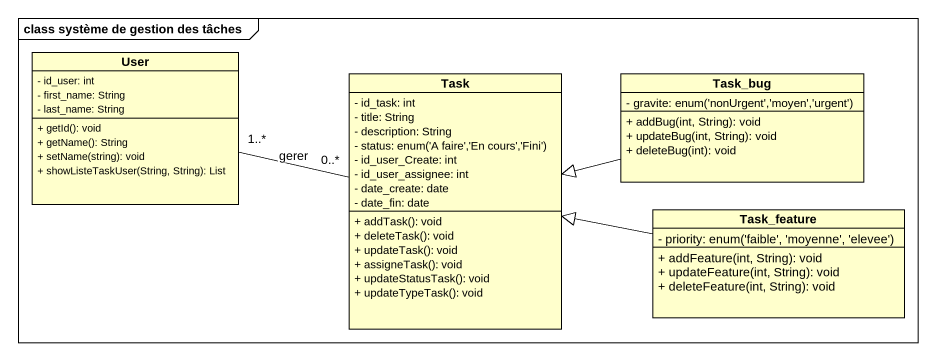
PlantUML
@startuml
mainframe class système de gestion des tâches
hide circle
hide empty members
skinparam classAttributeIconSize 0
class User {
  - id_user: int
  - first_name: String
  - last_name: String
  + getId(): void
  + getName(): String
  + setName(string): void
  + showListeTaskUser(String, String): List
}
class Task {
  - id_task: int
  - title: String
  - description: String
  {field} - status: enum('A faire','En cours','Fini')
  - id_user_Create: int
  - id_user_assignee: int
  - date_create: date
  - date_fin: date
  + addTask(): void
  + deleteTask(): void
  + updateTask(): void
  + assigneTask(): void
  + updateStatusTask(): void
  + updateTypeTask(): void
}
class Task_bug {
  {field} - gravite: enum('nonUrgent','moyen','urgent')
  + addBug(int, String): void
  + updateBug(int, String): void
  + deleteBug(int): void
}
class Task_feature {
  {field} - priority: enum('faible', 'moyenne', 'elevee')
  + addFeature(int, String): void
  + updateFeature(int, String): void
  + deleteFeature(int, String): void
}
User "1..*" -right- "0..*" Task : gerer
Task_bug -left-|> Task
Task_feature -left-|> Task
@enduml
